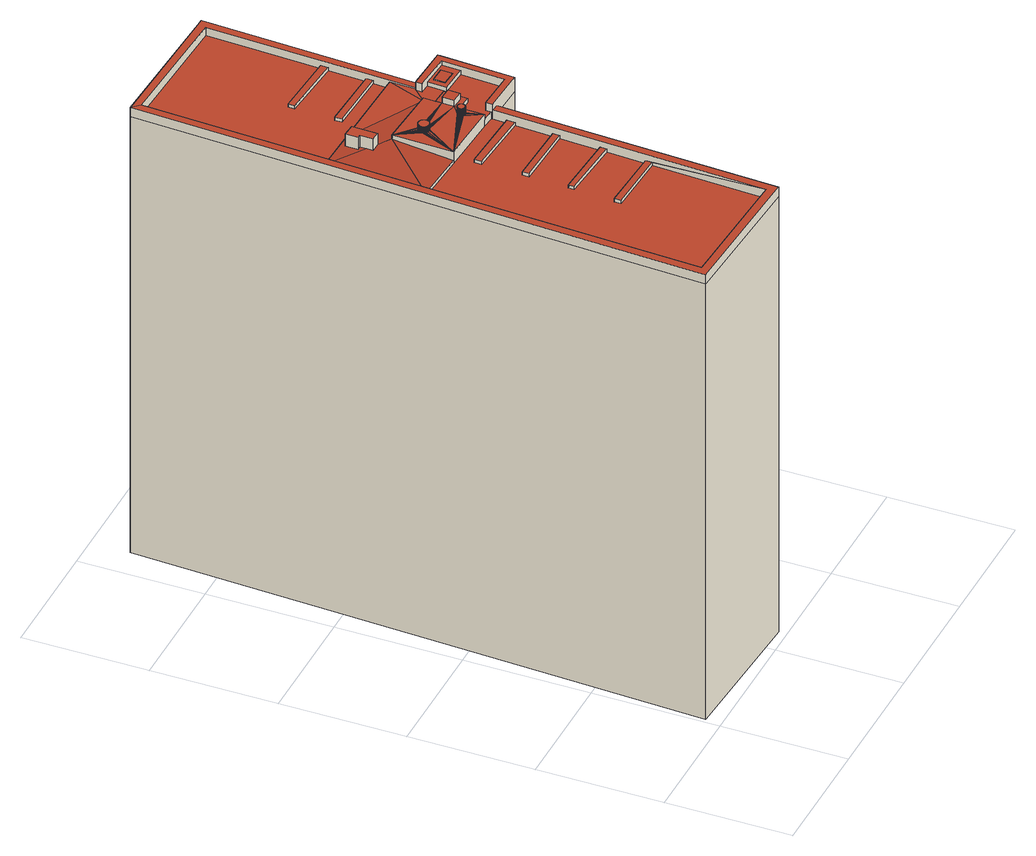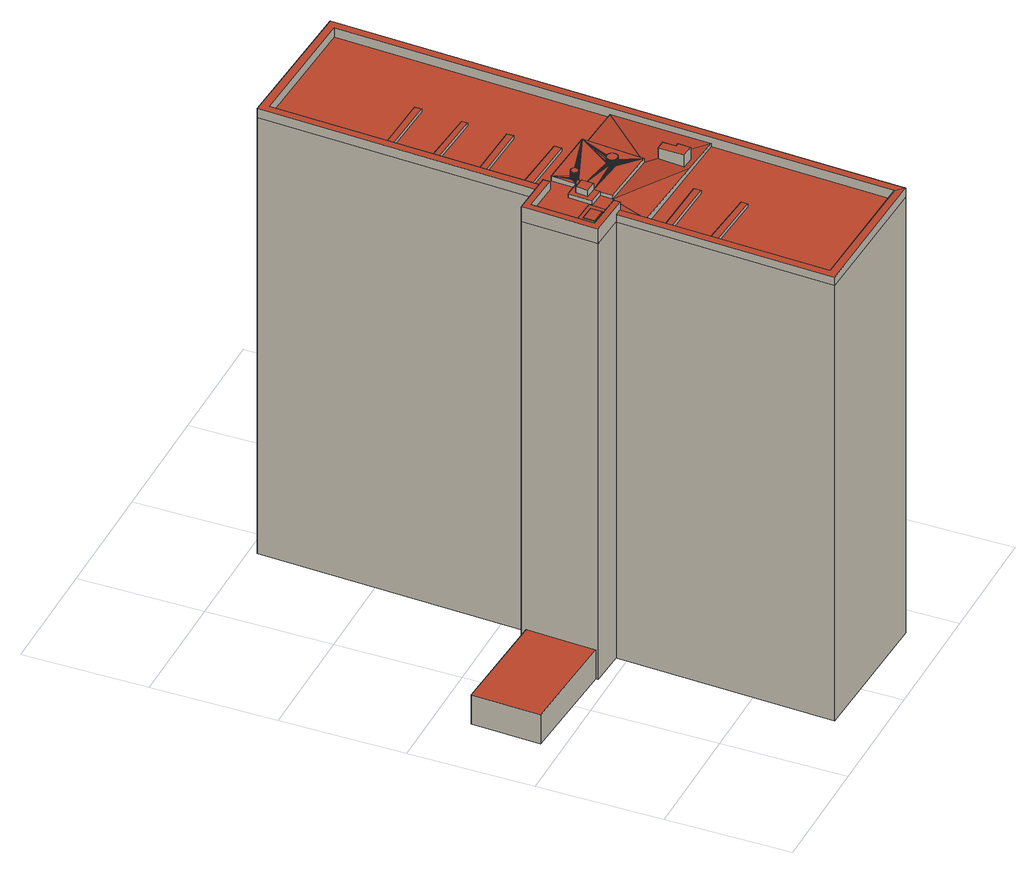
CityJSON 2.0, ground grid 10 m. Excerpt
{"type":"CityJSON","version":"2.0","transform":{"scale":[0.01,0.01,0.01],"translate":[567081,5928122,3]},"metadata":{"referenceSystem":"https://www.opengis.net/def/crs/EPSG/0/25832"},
"CityObjects":{
"building1":{"type":"Building","attributes":{"Grundfläche 2D":"604.950550","Grundhöhe NN":"3.225"},"children":["building1-1","building1-2","building1-3","building1-4","building1-5","building1-6","building1-7","building1-8","building1-9","building1-10","building1-11","building1-12","building1-13","building1-14"],"geometry":[{"type":"MultiSurface","lod":"3","boundaries":[[[0,1,2]],[[2,1,3,4]],[[3,5,4]],[[6,7,8,9,10,11,1,0,12,13]],[[10,14,11]],[[12,15,11,14,16,13]],[[17,11,15]],[[18,3,1,19,20,21,22,23,24,25,26,27,28,29,30,31,32,33]],[[34,35,36]],[[37,38,39,40,41,42,43,44,45,46,47,34,36,48]],[[48,49,37]],[[40,50,41]],[[41,50,51,52]],[[52,53,41]],[[54,55,53,56,57]],[[53,55,41]],[[54,58,55]],[[59,55,58,60]],[[59,61,55]],[[55,61,62]],[[62,63,55]],[[55,63,64]],[[55,64,65,66]],[[66,67,55]],[[67,68,55]],[[55,68,69]],[[69,70,55]],[[55,70,71,72]],[[72,73,55]],[[41,74,75]],[[76,41,75,77]],[[41,76,78]],[[41,78,79]],[[41,79,80]],[[41,80,81]],[[82,83,41,81,84]],[[41,83,85]],[[86,41,85,87]],[[41,86,42]],[[74,88,89,90,91,92,93,94,95,96,97,98,99,100,101,102,103,104]],[[74,104,105]],[[106,107,74,105,108]],[[74,107,109]],[[74,109,110]],[[74,110,111]],[[112,113,74,111,114]],[[115,74,113,116]],[[117,74,115,118]],[[74,117,119]],[[74,119,120]],[[121,74,120,122]],[[74,121,123]],[[74,123,124]],[[74,124,125]],[[74,125,126]],[[74,126,127]],[[74,127,75]],[[128,80,129]],[[87,130,86]],[[43,131,44]],[[44,132,45]],[[45,133,46]],[[46,134,47]],[[135,136,55]],[[137,138,135,55,73]],[[139,140,55,136,141]],[[142,55,140]],[[143,142,140]],[[144,145,55,142,146]],[[55,145,147]],[[55,147,148]],[[149,150,55,148,88]],[[142,151,146]],[[146,152,144]],[[147,153,148]],[[148,154,88]],[[155,88,154]],[[88,155,156]],[[157,158,159,88,156,160]],[[161,88,159,162]],[[88,161,89]],[[162,163,161]],[[164,88,165,166]],[[88,164,167]],[[88,167,168]],[[169,88,168,170]],[[171,88,169,172]],[[88,171,173]],[[88,173,174]],[[88,174,175]],[[88,175,176]],[[177,88,176,178]],[[88,177,179]],[[88,179,180]],[[88,180,181]],[[182,88,181,183]],[[88,182,149]],[[165,184,185]],[[165,185,186]],[[187,165,186,188]],[[165,187,189]],[[190,191,192,165,189,193]],[[165,192,194]],[[195,196,165,194,197]],[[165,196,198]],[[165,198,199]],[[200,201,165,199,202]],[[165,201,203]],[[165,203,204]],[[165,204,205]],[[206,165,205,207]],[[165,206,208]],[[165,208,209]],[[210,165,209,211]],[[166,165,210,212]],[[213,55,214]],[[213,214,215]],[[213,215,216]],[[213,216,217]],[[213,217,218]],[[213,218,219]],[[213,219,220]],[[213,220,221]],[[213,221,222]],[[213,222,223]],[[213,223,224]],[[213,224,225]],[[213,225,226]],[[227,213,226,228]],[[213,227,229]],[[213,229,230]],[[213,230,231]],[[213,231,232]],[[213,232,233]],[[234,213,233,235]],[[213,234,236]],[[237,213,236,238]],[[213,237,239]],[[240,241,242,243,213,239,244]],[[213,243,245]],[[246,247,248,249,250,251,252,253,213,245,254]],[[255,213,253,256]],[[213,255,257]],[[213,257,184]],[[258,55,259,260,261,262,263,264]],[[55,258,265]],[[266,267,268,269,55,265,270]],[[55,269,271]],[[55,271,272]],[[55,272,273]],[[274,55,273,275]],[[55,274,276]],[[55,276,277]],[[55,277,278]],[[55,278,279]],[[55,279,280]],[[281,55,280,282]],[[55,281,283]],[[55,283,284]],[[55,284,214]],[[55,150,285]],[[286,287,288,289,55,285,290]],[[55,289,259]],[[263,291,264]],[[264,292,258]],[[265,293,270]],[[266,294,267]],[[271,295,272]],[[222,296,223]],[[244,297,240]],[[250,298,251]],[[257,299,184]],[[198,300,199]],[[165,301,302,213,184]],[[54,303,58]],[[64,304,65]],[[72,305,73]],[[107,306,109]],[[110,307,111]],[[78,308,79]],[[80,128,81]],[[274,309,276]],[[220,310,221]],[[227,311,229]],[[234,312,236]],[[185,313,186]],[[172,314,171]],[[175,315,176]],[[316,317,318,319,320,321,322,323,324]],[[325,326,327,328]],[[329,330,331,332,333,334,335,336,337,338,339,340,341,342,343,344,345,346,347,348,349,350,351,352,353,354,355,356]],[[357,358,359,322,321,360,361]],[[362,363,364,365,366,367,368,369]],[[370,371,372,373]],[[2,369,368,12,0]],[[335,334,17,15]],[[333,332,25,24]],[[74,41,24,23]],[[301,19,1,302]],[[1,11,213,302]],[[11,17,55,213]],[[334,333,24,41,55,17]],[[374,375,324,323]],[[375,376,316,324]],[[376,347,317,316]],[[377,378,344,343,379,380,342,341,381,382,340,339,383,319,318,346,345]],[[383,384,319]],[[319,384,338,337]],[[320,319,337,336]],[[368,367,321,320,336,335,15,12]],[[385,374,323,322]],[[352,386,358,357]],[[358,386,385,322,359]],[[360,321,367,366]],[[387,364,363,388,389,362,369,2,4,361,360,366,365,390]],[[376,375,391,392]],[[347,376,392,393]],[[348,347,393,394]],[[395,396,351,350,349,348,394,397,371,370]],[[352,351,396,398]],[[386,352,398,399]],[[385,386,399,400]],[[374,385,400,401]],[[375,374,401,391]],[[372,371,397,402]],[[373,372,402,403]],[[370,373,403,395]],[[395,403,402,397,394,393,392,391,401,400,399,398,396]]],"semantics":{"surfaces":[{"type":"RoofSurface"},{"type":"WallSurface"},{"type":"GroundSurface"}],"values":[0,0,0,0,0,0,0,0,0,0,0,0,0,0,0,0,0,0,0,0,0,0,0,0,0,0,0,0,0,0,0,0,0,0,0,0,0,0,0,0,0,0,0,0,0,0,0,0,0,0,0,0,0,0,0,0,0,0,0,0,0,0,0,0,0,0,0,0,0,0,0,0,0,0,0,0,0,0,0,0,0,0,0,0,0,0,0,0,0,0,0,0,0,0,0,0,0,0,0,0,0,0,0,0,0,0,0,0,0,0,0,0,0,0,0,0,0,0,0,0,0,0,0,0,0,0,0,0,0,0,0,0,0,0,0,0,0,0,0,0,0,0,0,0,0,0,0,0,0,0,0,0,0,0,0,0,0,0,0,0,0,0,0,0,0,0,0,0,0,0,0,0,0,0,0,0,0,0,0,0,0,0,0,0,0,0,0,0,0,0,0,0,0,0,1,1,1,1,1,1,1,1,1,1,1,1,1,1,1,1,1,1,1,1,1,1,1,1,1,1,1,1,1,1,1,1,1,2]}}]},
"building1-1":{"type":"BuildingInstallation","parents":["building1"],"geometry":[{"type":"MultiSurface","lod":"3","boundaries":[[[404,405,406,407]],[[407,406,88,408]],[[404,407,408,409]],[[405,404,409,410]],[[405,410,165,88,406]]],"semantics":{"surfaces":[{"type":"RoofSurface"},{"type":"WallSurface"}],"values":[0,1,1,1,1]}}]},
"building1-2":{"type":"BuildingInstallation","parents":["building1"],"geometry":[{"type":"MultiSurface","lod":"3","boundaries":[[[411,412,413,414]],[[414,413,415,416]],[[411,414,416,417]],[[412,411,417,418]],[[413,412,418,415]]],"semantics":{"surfaces":[{"type":"RoofSurface"},{"type":"WallSurface"}],"values":[0,1,1,1,1]}}]},
"building1-3":{"type":"BuildingInstallation","parents":["building1"],"geometry":[{"type":"MultiSurface","lod":"3","boundaries":[[[419,420,421,422,423,424,425,426,427,428,429,430,431,432,433,434,435,436,437,438,439,440,441,442,443,444,445,446,447,448,449,450,451,452,453,454,455,456,457,458,459,460,461,462,463,464,465,466,467,468,469,470,471,472,473,474,475,476,477,478,479,480,481,482,483,484,485,486,487,488,489,490,491,492,493,494,495,496,497,498,499,500,501,502,503,504,505,506,507,508,509,510,511,512,513,514,515,516,517,518,519,520,521,522,523,524,525,526,527,528,529,530,531,532,533,534,535,536,537,538,539,540,541,542,543,544,545,546]],[[533,532,183,181]],[[534,533,181,180]],[[535,534,180,179]],[[536,535,179,178]],[[179,177,178]],[[537,536,178,176]],[[538,537,176,315]],[[539,538,315,175]],[[540,539,175,174]],[[541,540,174,173]],[[542,541,173,171]],[[529,528,285,150]],[[530,529,150,149]],[[531,530,149,182]],[[532,531,182,183]],[[172,169,544,543,542,171,314]],[[545,544,169,170]],[[546,545,170,168]],[[164,419,546,168,167]],[[420,419,164,166]],[[421,420,166,212]],[[422,421,212,210,211]],[[423,422,211,209]],[[206,425,424,423,209,208]],[[426,425,206,207]],[[427,426,207,205]],[[428,427,205,204]],[[429,428,204,203]],[[430,429,203,201]],[[201,200,430]],[[199,431,430,200,202]],[[431,199,432]],[[199,300,432]],[[433,432,300,198]],[[434,433,198,196]],[[435,434,196,195,197]],[[436,435,197,194]],[[437,436,194,192]],[[438,437,192,191]],[[439,438,191,190]],[[189,440,439,190,193]],[[440,189,441]],[[189,187,441]],[[186,443,442,441,187,188]],[[444,443,186,313]],[[445,444,313,185]],[[446,445,185,184]],[[447,446,184,299]],[[448,447,299,257]],[[449,448,257,255]],[[450,449,255,256]],[[451,450,256,253]],[[451,253,252]],[[451,252,452]],[[453,452,252,251]],[[454,453,251,298]],[[454,298,250]],[[454,250,455]],[[456,455,250,249,248]],[[457,456,248,247]],[[458,457,247,246]],[[243,460,459,458,246,254,245]],[[461,460,243,242]],[[461,242,241]],[[461,241,462]],[[241,240,462]],[[464,463,297,244]],[[463,462,240,297]],[[464,244,239]],[[464,239,237]],[[464,237,465]],[[466,465,237,238]],[[467,466,238,236]],[[468,467,236,312]],[[469,468,312,234]],[[469,234,235]],[[469,235,470]],[[471,470,235,233]],[[472,471,233,232]],[[473,472,232,231]],[[229,475,474,473,231,230]],[[476,475,229,311]],[[477,476,311,227]],[[478,477,227,228]],[[479,478,228,226]],[[480,479,226,225]],[[481,480,225,224]],[[482,481,224,223]],[[483,482,223,296]],[[484,483,296,222]],[[310,220,487,486,485,484,222,221]],[[488,487,220,219]],[[489,488,219,218]],[[490,489,218,217]],[[491,490,217,215]],[[217,216,215]],[[492,491,215,214]],[[493,492,214,284]],[[494,493,284,283]],[[494,283,281]],[[494,281,495]],[[281,282,495]],[[279,496,495,282,280]],[[496,279,497]],[[279,278,497]],[[498,497,278,277]],[[498,277,276]],[[498,276,499]],[[500,499,276,309]],[[501,500,309,274]],[[273,503,502,501,274,275]],[[504,503,273,272]],[[505,504,272,295]],[[506,505,295,271]],[[507,506,271,269]],[[508,507,269,268]],[[509,508,268,267]],[[510,509,267,294]],[[511,510,294,266]],[[512,511,266,270]],[[513,512,270,293]],[[514,513,293,265]],[[515,514,265,258]],[[516,515,258,292]],[[517,516,292,264]],[[518,517,264,291]],[[519,518,291,263]],[[520,519,263,262]],[[521,520,262,261]],[[522,521,261,260]],[[289,524,523,522,260,259]],[[525,524,289,288,287]],[[526,525,287,286]],[[527,526,286,290]],[[528,527,290,285]]],"semantics":{"surfaces":[{"type":"RoofSurface"},{"type":"WallSurface"}],"values":[0,1,1,1,1,1,1,1,1,1,1,1,1,1,1,1,1,1,1,1,1,1,1,1,1,1,1,1,1,1,1,1,1,1,1,1,1,1,1,1,1,1,1,1,1,1,1,1,1,1,1,1,1,1,1,1,1,1,1,1,1,1,1,1,1,1,1,1,1,1,1,1,1,1,1,1,1,1,1,1,1,1,1,1,1,1,1,1,1,1,1,1,1,1,1,1,1,1,1,1,1,1,1,1,1,1,1,1,1,1,1,1,1,1,1,1,1,1,1,1,1,1,1,1,1,1,1,1,1,1,1,1,1,1,1,1]}}]},
"building1-4":{"type":"BuildingInstallation","parents":["building1"],"geometry":[{"type":"MultiSurface","lod":"3","boundaries":[[[547,548,549,410,409,408,88,74,550,551]],[[549,301,165,410]],[[23,22,21,551,550,74]],[[551,21,20,548,547]],[[548,20,19,301,549]]],"semantics":{"surfaces":[{"type":"RoofSurface"},{"type":"WallSurface"}],"values":[0,1,1,1,1]}}]},
"building1-5":{"type":"BuildingInstallation","parents":["building1"],"geometry":[{"type":"MultiSurface","lod":"3","boundaries":[[[552,553,554,555,556,557,558,559,560,561,562,563,564,565,566,567]],[[3,18,559,558]],[[18,33,560,559]],[[33,32,31,568,569,562,561,560]],[[28,563,562,569,570,29]],[[28,27,564,563]],[[27,26,565,564]],[[318,566,565,26,25,332,346]],[[318,317,347,348,552,567,566]],[[348,349,350,351,555,554,553,552]],[[4,5,557,556,555,351,352,357,361]],[[5,3,558,557]]],"semantics":{"surfaces":[{"type":"RoofSurface"},{"type":"WallSurface"}],"values":[0,1,1,1,1,1,1,1,1,1,1,1]}}]},
"building1-6":{"type":"BuildingInstallation","parents":["building1"],"geometry":[{"type":"MultiSurface","lod":"3","boundaries":[[[570,569,568,571],[417,416,415,418]],[[31,30,571,568]],[[30,29,570,571]]],"semantics":{"surfaces":[{"type":"RoofSurface"},{"type":"WallSurface"}],"values":[0,1,1]}}]},
"building1-7":{"type":"BuildingInstallation","parents":["building1"],"geometry":[{"type":"MultiSurface","lod":"3","boundaries":[[[572,573,389,388,574]],[[363,575,576,572,574,388]],[[576,577,573,572]],[[389,573,577,362]]],"semantics":{"surfaces":[{"type":"RoofSurface"},{"type":"WallSurface"}],"values":[0,1,1,1]}}]},
"building1-8":{"type":"BuildingInstallation","parents":["building1"],"geometry":[{"type":"MultiSurface","lod":"3","boundaries":[[[578,579,580,581,582,583]],[[583,582,10,9]],[[578,583,9,8]],[[579,578,8,7]],[[580,579,7,6]],[[16,581,580,6,13]],[[582,581,16,14]],[[14,10,582]]],"semantics":{"surfaces":[{"type":"RoofSurface"},{"type":"WallSurface"}],"values":[0,1,1,1,1,1,1,1]}}]},
"building1-9":{"type":"BuildingInstallation","parents":["building1"],"geometry":[{"type":"MultiSurface","lod":"3","boundaries":[[[584,585,384,383,586]],[[339,587,586,383]],[[587,588,584,586]],[[588,589,585,584]],[[384,585,589,338]]],"semantics":{"surfaces":[{"type":"RoofSurface"},{"type":"WallSurface"}],"values":[0,1,1,1,1]}}]},
"building1-10":{"type":"BuildingInstallation","parents":["building1"],"geometry":[{"type":"MultiSurface","lod":"3","boundaries":[[[590,591,380,379,592,593]],[[343,594,592,379]],[[595,590,593,592,594,596]],[[595,597,591,590]],[[380,591,597,342]]],"semantics":{"surfaces":[{"type":"RoofSurface"},{"type":"WallSurface"}],"values":[0,1,1,1,1]}}]},
"building1-11":{"type":"BuildingInstallation","parents":["building1"],"geometry":[{"type":"MultiSurface","lod":"3","boundaries":[[[382,381,598,599,600]],[[598,381,341,601]],[[601,602,599,598]],[[600,599,602,603]],[[603,340,382,600]]],"semantics":{"surfaces":[{"type":"RoofSurface"},{"type":"WallSurface"}],"values":[0,1,1,1,1]}}]},
"building1-12":{"type":"BuildingInstallation","parents":["building1"],"geometry":[{"type":"MultiSurface","lod":"3","boundaries":[[[387,390,604,605,606]],[[365,607,604,390]],[[605,604,607,608]],[[608,609,606,605]],[[609,364,387,606]]],"semantics":{"surfaces":[{"type":"RoofSurface"},{"type":"WallSurface"}],"values":[0,1,1,1,1]}}]},
"building1-13":{"type":"BuildingInstallation","parents":["building1"],"geometry":[{"type":"MultiSurface","lod":"3","boundaries":[[[378,377,610,611,612,613]],[[610,377,345,614]],[[614,615,611,610]],[[615,616,612,611]],[[616,617,613,612]],[[617,344,378,613]]],"semantics":{"surfaces":[{"type":"RoofSurface"},{"type":"WallSurface"}],"values":[0,1,1,1,1,1]}}]},
"building1-14":{"type":"BuildingInstallation","parents":["building1"],"geometry":[{"type":"MultiSurface","lod":"3","boundaries":[[[618,619,620,621,622,623,624,625,626,627,628,629,630,631,632,633,634,635,636,637,638,639,640,641,642,643,644,645,646,647,648,649,650,651,652,653,654,655,656,657,658,659,660,661,662,663,664,665,666,667,668,669,670,671,672,673,674,675,676,677,678,679,680,681,682,683,684,685,686,687,688,689,690,691,692,693,694,695,696,697,698,699,700,701,702,703,704,705,706,707,708,709,710,711,712,713,714,715,716,717,718,719,720,721,722,723,724,725,726,727,728,729,730,731,732,733,734,735,736,737,738,739,740,741,742,743]],[[660,659,89,161]],[[661,660,161,163]],[[662,661,163,162]],[[663,662,162,159]],[[664,663,159,158]],[[665,664,158,157]],[[666,665,157,160]],[[667,666,160,156]],[[668,667,156,155]],[[97,651,650,99,98]],[[651,97,652]],[[97,96,652]],[[653,652,96,95]],[[654,653,95,94]],[[655,654,94,93]],[[655,93,92]],[[655,92,656]],[[657,656,92,91]],[[658,657,91,90]],[[659,658,90,89]],[[668,155,669]],[[155,154,669]],[[669,154,148]],[[669,148,670]],[[671,670,148,153]],[[672,671,153,147]],[[673,672,147,145]],[[674,673,145,144]],[[675,674,144,152]],[[676,675,152,146]],[[677,676,146,151]],[[678,677,151,142]],[[679,678,142,143]],[[680,679,143,140]],[[681,680,140,139]],[[682,681,139,141]],[[683,682,141,136]],[[684,683,136,135]],[[688,305,72]],[[685,684,135,138]],[[686,685,138,137]],[[687,686,137,73]],[[688,687,73,305]],[[688,72,689]],[[690,689,72,71]],[[691,690,71,70]],[[692,691,70,69]],[[693,692,69,68]],[[694,693,68,67]],[[695,694,67,66]],[[696,695,66,65]],[[697,696,65,304]],[[697,304,64]],[[697,64,698]],[[699,698,64,63]],[[700,699,63,62]],[[701,700,62,61]],[[702,701,61,59]],[[703,702,59,60]],[[54,705,704,703,60,303]],[[60,58,303]],[[706,705,54,57]],[[707,706,57,56]],[[708,707,56,53]],[[709,708,53,52]],[[710,709,52,51]],[[711,710,51,50]],[[712,711,50,40]],[[713,712,40,39]],[[714,713,39,38]],[[715,714,38,37]],[[716,715,37,49]],[[717,716,49,48]],[[718,717,48,36]],[[719,718,36,35]],[[719,35,34]],[[719,34,720]],[[721,720,34,47]],[[722,721,47,134]],[[723,722,134,46]],[[724,723,46,133]],[[725,724,133,45]],[[726,725,45,132]],[[727,726,132,44]],[[728,727,44,131]],[[729,728,131,43]],[[730,729,43,42]],[[733,732,130,87]],[[731,730,42,86]],[[732,731,86,130]],[[733,87,734]],[[87,85,734]],[[735,734,85]],[[735,85,736]],[[85,83,736]],[[737,736,83,82]],[[738,737,82,84]],[[738,84,81]],[[738,81,739]],[[81,128,739]],[[740,739,128,129]],[[741,740,129,80]],[[741,80,742]],[[80,79,742]],[[743,742,79,308]],[[618,743,308,78]],[[619,618,78,76]],[[76,77,619]],[[620,619,77,75]],[[622,621,744,127]],[[621,620,75,744]],[[623,622,127,126]],[[624,623,126,125]],[[625,624,125,124]],[[626,625,124,123]],[[627,626,123,121]],[[627,121,122]],[[627,122,628]],[[629,628,122,120,119]],[[630,629,119,117]],[[631,630,117,118]],[[632,631,118,115]],[[633,632,115,116]],[[634,633,116,113]],[[635,634,113,112]],[[111,637,636,635,112,114]],[[638,637,111,307]],[[639,638,307,110]],[[640,639,110,109]],[[641,640,109,306]],[[642,641,306,107]],[[643,642,107,106]],[[644,643,106,108]],[[645,644,108,105]],[[646,645,105,104]],[[647,646,104,103]],[[103,102,647]],[[648,647,102,101]],[[649,648,101,100]],[[650,649,100,99]]],"semantics":{"surfaces":[{"type":"RoofSurface"},{"type":"WallSurface"}],"values":[0,1,1,1,1,1,1,1,1,1,1,1,1,1,1,1,1,1,1,1,1,1,1,1,1,1,1,1,1,1,1,1,1,1,1,1,1,1,1,1,1,1,1,1,1,1,1,1,1,1,1,1,1,1,1,1,1,1,1,1,1,1,1,1,1,1,1,1,1,1,1,1,1,1,1,1,1,1,1,1,1,1,1,1,1,1,1,1,1,1,1,1,1,1,1,1,1,1,1,1,1,1,1,1,1,1,1,1,1,1,1,1,1,1,1,1,1,1,1,1,1,1,1,1,1,1,1,1,1,1,1,1,1,1,1,1,1,1,1,1,1]}}]}
},
"vertices":[
[596,3159,3920],[1180,2814,3944],[1301,3126,3942],[1280,2917,3944],[1292,2917,3944],[1281,2917,3944],[517,3022,3924],[488,3022,3923],[493,3122,3919],[594,3117,3922],[589,2912,3931],[680,2841,3937],[247,3175,3909],[516,2967,3926],[588,2912,3931],[209,2374,3909],[515,2915,3926],[653,2351,3909],[1280,2915,3944],[1174,2715,3944],[1302,2708,3944],[1292,2516,3944],[1256,2518,3944],[1164,2523,3944],[1153,2324,3944],[1253,2318,3944],[1254,2360,3944],[1255,2360,3944],[1561,2347,3944],[1578,2694,3944],[1352,2705,3944],[1359,2861,3944],[1289,2865,3944],[1279,2865,3944],[1098,2454,3982],[1097,2454,3982],[1096,2454,3982],[1092,2455,3982],[1090,2456,3982],[1088,2456,3982],[1086,2457,3982],[1153,2324,3985],[1111,2456,3982],[1109,2455,3982],[1107,2454,3982],[1105,2454,3982],[1103,2454,3982],[1100,2454,3982],[1095,2454,3982],[1094,2454,3982],[1084,2458,3982],[1083,2459,3982],[1081,2460,3982],[1080,2462,3982],[1077,2464,3982],[653,2351,3985],[1079,2463,3982],[1078,2464,3982],[1077,2465,3981],[1075,2467,3981],[1076,2466,3981],[1074,2470,3981],[1073,2471,3981],[1072,2473,3981],[1071,2475,3981],[1071,2478,3981],[1070,2480,3981],[1070,2482,3981],[1070,2484,3981],[1070,2486,3981],[1070,2488,3981],[1071,2488,3981],[1071,2490,3981],[1071,2492,3981],[1164,2523,3980],[1127,2471,3981],[1126,2470,3981],[1127,2470,3981],[1125,2468,3981],[1124,2466,3981],[1123,2465,3981],[1121,2463,3982],[1119,2461,3982],[1118,2460,3982],[1121,2462,3982],[1116,2459,3982],[1113,2457,3982],[1115,2458,3982],[1166,2566,3979],[1100,2513,3980],[1101,2513,3980],[1102,2513,3980],[1103,2513,3980],[1104,2513,3980],[1105,2513,3980],[1106,2513,3980],[1108,2512,3980],[1109,2512,3980],[1110,2512,3980],[1112,2511,3980],[1114,2510,3980],[1115,2509,3980],[1117,2508,3980],[1118,2507,3980],[1119,2507,3980],[1120,2505,3980],[1122,2503,3980],[1123,2502,3980],[1122,2504,3980],[1124,2500,3980],[1126,2499,3980],[1127,2497,3981],[1128,2495,3981],[1128,2494,3981],[1127,2496,3981],[1129,2491,3981],[1128,2493,3981],[1130,2487,3981],[1129,2489,3981],[1130,2485,3981],[1130,2483,3981],[1130,2481,3981],[1130,2482,3981],[1129,2479,3981],[1129,2477,3981],[1129,2475,3981],[1128,2474,3981],[1128,2473,3981],[1122,2463,3981],[1123,2464,3981],[1114,2458,3982],[1108,2455,3982],[1106,2454,3982],[1104,2454,3982],[1101,2454,3982],[1073,2495,3981],[1073,2496,3981],[1072,2493,3981],[1072,2494,3981],[1074,2499,3981],[1075,2500,3981],[1074,2498,3981],[1076,2502,3981],[1076,2501,3981],[1079,2505,3981],[1081,2506,3981],[1078,2503,3981],[1082,2508,3980],[1084,2509,3980],[845,2619,3978],[842,2618,3978],[1077,2503,3981],[1079,2504,3981],[1083,2508,3980],[1086,2510,3980],[1088,2511,3980],[1089,2511,3980],[1093,2512,3980],[1094,2513,3980],[1095,2513,3980],[1091,2512,3980],[1098,2513,3980],[1096,2513,3980],[1097,2513,3980],[866,2649,3978],[1171,2663,3977],[867,2652,3977],[866,2648,3978],[866,2647,3978],[865,2645,3978],[866,2646,3978],[863,2639,3978],[864,2642,3978],[862,2637,3978],[861,2634,3978],[860,2633,3978],[858,2631,3978],[857,2629,3978],[858,2630,3978],[856,2628,3978],[854,2626,3978],[852,2624,3978],[849,2621,3978],[851,2623,3978],[844,2694,3976],[846,2693,3976],[850,2691,3976],[852,2689,3976],[851,2690,3976],[853,2688,3977],[855,2686,3977],[856,2685,3977],[857,2684,3977],[854,2687,3977],[858,2683,3977],[859,2680,3977],[860,2680,3977],[858,2682,3977],[861,2678,3977],[863,2675,3977],[864,2673,3977],[864,2672,3977],[863,2674,3977],[865,2670,3977],[865,2668,3977],[866,2667,3977],[866,2664,3977],[866,2666,3977],[866,2662,3977],[867,2661,3977],[867,2655,3977],[867,2658,3977],[867,2654,3977],[680,2841,3973],[782,2650,3978],[782,2653,3978],[782,2654,3978],[782,2655,3978],[782,2657,3977],[782,2661,3977],[782,2664,3977],[783,2667,3977],[783,2668,3977],[784,2671,3977],[785,2673,3977],[786,2675,3977],[787,2677,3977],[789,2680,3977],[788,2678,3977],[791,2682,3977],[791,2683,3977],[792,2684,3977],[793,2686,3977],[796,2688,3977],[798,2690,3977],[797,2689,3977],[800,2692,3976],[804,2694,3976],[803,2693,3976],[806,2695,3976],[810,2696,3976],[810,2697,3976],[811,2697,3976],[814,2698,3976],[807,2695,3976],[816,2698,3976],[818,2698,3976],[820,2699,3976],[823,2699,3976],[825,2699,3976],[826,2699,3976],[829,2699,3976],[831,2698,3976],[833,2698,3976],[817,2698,3976],[838,2697,3976],[835,2697,3976],[840,2696,3976],[813,2615,3978],[829,2614,3978],[828,2614,3978],[826,2614,3978],[823,2614,3978],[819,2614,3978],[816,2615,3978],[811,2616,3978],[807,2617,3978],[804,2619,3978],[800,2621,3978],[797,2624,3978],[808,2617,3978],[795,2626,3978],[793,2628,3978],[792,2629,3978],[790,2631,3978],[791,2630,3978],[788,2634,3978],[787,2636,3978],[786,2638,3978],[785,2640,3978],[785,2641,3978],[783,2644,3978],[784,2643,3978],[783,2646,3978],[783,2648,3978],[839,2616,3978],[835,2615,3978],[833,2615,3978],[832,2614,3978],[831,2614,3978],[836,2616,3978],[817,2614,3978],[814,2615,3978],[810,2616,3978],[806,2618,3978],[794,2627,3978],[784,2669,3977],[808,2696,3976],[827,2699,3976],[842,2695,3976],[862,2675,3977],[1174,2715,3975],[1180,2814,3973],[1077,2465,3982],[1071,2476,3981],[1071,2491,3981],[1124,2501,3980],[1126,2498,3980],[1124,2467,3981],[789,2633,3978],[783,2665,3977],[790,2681,3977],[799,2691,3977],[849,2691,3976],[864,2640,3978],[859,2632,3978],[1316,2301,3963],[1316,2302,3963],[1253,2304,3963],[1153,137,3963],[106,186,3963],[315,4628,3963],[254,4691,3963],[37,125,3963],[1212,64,3963],[1292,2516,3883],[1302,2708,3883],[1174,2715,3883],[1164,2523,3883],[1578,2694,3883],[1561,2347,3883],[1254,2360,3883],[1253,2318,3883],[1153,2324,3883],[653,2351,3883],[209,2374,3883],[106,186,3883],[1153,137,3883],[1195,1039,3883],[1197,1094,3883],[1211,1402,3883],[1214,1454,3883],[1228,1773,3883],[1231,1829,3883],[1245,2128,3883],[1248,2194,3883],[1253,2304,3883],[1316,2302,3883],[1613,2291,3883],[1614,2329,3883],[1640,2882,3883],[1641,2902,3883],[1350,2914,3883],[1280,2917,3883],[1279,2865,3883],[1359,2861,3883],[1352,2705,3883],[1350,2914,3953],[1428,4647,3953],[1369,4649,3954],[1367,4585,3953],[1292,2917,3953],[1307,3259,3883],[1309,3315,3883],[1323,3615,3883],[1326,3675,3883],[1367,4585,3883],[315,4628,3883],[247,3175,3883],[1301,3126,3883],[1640,2882,280],[1614,2329,280],[2489,2280,280],[2514,2830,280],[37,125,3883],[1212,64,3883],[1316,2301,3883],[1248,2194,3910],[1245,2128,3910],[1231,1829,3910],[1228,1773,3910],[1214,1454,3910],[1211,1402,3910],[1197,1094,3910],[1195,1039,3910],[254,4691,3883],[1428,4647,3883],[1323,3615,3910],[1309,3315,3910],[1307,3259,3910],[1326,3675,3910],[1212,64,23],[1316,2301,23],[1316,2302,23],[1613,2291,23],[1640,2882,23],[1641,2902,23],[1614,2329,23],[1350,2914,23],[1428,4647,23],[254,4691,23],[37,125,23],[2489,2280,23],[2514,2830,23],
[1264,2658,4032],[1171,2663,4032],[1166,2566,4032],[1259,2561,4032],[1259,2561,3979],[1264,2658,3979],[1171,2663,3979],
[1400,2829,3985],[1397,2737,3985],[1518,2733,3985],[1522,2825,3985],[1518,2733,3979],[1522,2825,3979],[1400,2829,3979],[1397,2737,3979],
[866,2649,4032],[867,2652,4032],[867,2655,4032],[867,2658,4032],[867,2661,4032],[866,2662,4032],[866,2664,4032],[866,2666,4032],[866,2667,4032],[865,2668,4032],[865,2670,4032],[864,2673,4032],[863,2674,4032],[862,2675,4032],[861,2678,4032],[859,2680,4032],[858,2682,4032],[858,2683,4032],[857,2684,4032],[856,2685,4032],[855,2686,4032],[854,2687,4032],[852,2689,4032],[851,2690,4032],[850,2691,4032],[849,2691,4032],[846,2693,4032],[844,2694,4032],[842,2695,4032],[840,2696,4032],[838,2697,4032],[835,2697,4032],[833,2698,4032],[831,2698,4032],[829,2699,4032],[827,2699,4032],[825,2699,4032],[823,2699,4032],[820,2699,4032],[817,2698,4032],[816,2698,4032],[814,2698,4032],[811,2697,4032],[810,2696,4032],[808,2696,4032],[807,2695,4032],[804,2694,4032],[803,2693,4032],[800,2692,4032],[799,2691,4032],[798,2690,4032],[797,2689,4032],[796,2688,4032],[793,2686,4032],[792,2684,4032],[791,2683,4032],[791,2682,4032],[790,2681,4032],[789,2680,4032],[788,2678,4032],[787,2677,4032],[786,2675,4032],[785,2673,4032],[784,2671,4032],[784,2669,4032],[783,2668,4032],[783,2667,4032],[783,2665,4032],[782,2664,4032],[782,2661,4032],[782,2657,4032],[782,2655,4032],[782,2653,4032],[782,2650,4032],[783,2648,4032],[783,2646,4032],[784,2643,4032],[785,2641,4032],[786,2638,4032],[787,2636,4032],[788,2634,4032],[789,2633,4032],[790,2631,4032],[791,2630,4032],[792,2629,4032],[793,2628,4032],[794,2627,4032],[795,2626,4032],[797,2624,4032],[800,2621,4032],[804,2619,4032],[806,2618,4032],[807,2617,4032],[808,2617,4032],[810,2616,4032],[811,2616,4032],[813,2615,4032],[814,2615,4032],[816,2615,4032],[817,2614,4032],[819,2614,4032],[823,2614,4032],[826,2614,4032],[828,2614,4032],[829,2614,4032],[832,2614,4032],[833,2615,4032],[835,2615,4032],[836,2616,4032],[839,2616,4032],[842,2618,4032],[845,2619,4032],[849,2621,4032],[851,2623,4032],[852,2624,4032],[854,2626,4032],[856,2628,4032],[858,2630,4032],[858,2631,4032],[859,2632,4032],[860,2633,4032],[861,2634,4032],[862,2637,4032],[863,2639,4032],[864,2642,4032],[865,2645,4032],[866,2646,4032],[866,2647,4032],
[1294,2559,3979],[1302,2708,3979],[1174,2715,3979],[1256,2518,3979],[1292,2516,3979],
[1613,2291,4015],[1614,2329,4015],[1640,2882,4015],[1641,2902,4015],[1292,2917,4015],[1281,2917,4015],[1280,2917,4015],[1280,2915,4015],[1279,2865,4015],[1289,2865,4015],[1586,2848,4015],[1561,2347,4015],[1255,2360,4015],[1254,2360,4015],[1253,2304,4015],[1316,2302,4015],[1359,2861,3979],[1586,2848,3979],[1578,2694,3979],
[1352,2705,3979],
[791,3335,3910],[793,3278,3910],[795,3335,3910],[795,3335,3883],[791,3335,3883],[793,3278,3883],
[493,3122,4027],[488,3022,4027],[517,3022,4027],[515,2915,4027],[589,2912,4027],[594,3117,4027],
[685,1116,3910],[684,1059,3910],[686,1116,3910],[686,1116,3883],[685,1116,3883],[684,1059,3883],
[719,1846,3910],[720,1792,3910],[1230,1829,3910],[722,1846,3910],[1230,1829,3883],[719,1846,3883],[722,1846,3883],[720,1792,3883],
[709,1482,3910],[707,1436,3910],[1210,1402,3910],[709,1482,3883],[707,1436,3883],[1210,1402,3883],
[808,3704,3910],[805,3652,3910],[1321,3615,3910],[808,3704,3883],[805,3652,3883],[1321,3615,3883],
[722,2220,3910],[721,2220,3910],[719,2161,3910],[1244,2128,3910],[722,2220,3883],[721,2220,3883],[719,2161,3883],[1244,2128,3883],
[1125,2468,4047],[1127,2470,4047],[1127,2471,4047],[1127,2472,4047],[1128,2473,4047],[1128,2474,4047],[1129,2475,4047],[1129,2477,4047],[1129,2479,4047],[1130,2481,4047],[1130,2483,4047],[1130,2485,4047],[1130,2487,4047],[1129,2489,4047],[1129,2491,4047],[1128,2493,4047],[1128,2494,4047],[1128,2495,4047],[1127,2496,4047],[1127,2497,4047],[1126,2498,4047],[1126,2499,4047],[1124,2500,4047],[1124,2501,4047],[1123,2502,4047],[1122,2503,4047],[1122,2504,4047],[1120,2505,4047],[1119,2507,4047],[1117,2508,4047],[1115,2509,4047],[1114,2510,4047],[1112,2511,4047],[1110,2512,4047],[1108,2512,4047],[1106,2513,4047],[1105,2513,4047],[1104,2513,4047],[1103,2513,4047],[1102,2513,4047],[1101,2513,4047],[1100,2513,4047],[1098,2513,4047],[1097,2513,4047],[1096,2513,4047],[1095,2513,4047],[1094,2513,4047],[1093,2512,4047],[1091,2512,4047],[1089,2511,4047],[1088,2511,4047],[1086,2510,4047],[1084,2509,4047],[1083,2508,4047],[1082,2508,4047],[1081,2506,4047],[1079,2505,4047],[1079,2504,4047],[1078,2503,4047],[1077,2503,4047],[1076,2502,4047],[1076,2501,4047],[1075,2500,4047],[1074,2499,4047],[1074,2498,4047],[1073,2496,4047],[1073,2495,4047],[1072,2494,4047],[1072,2493,4047],[1071,2492,4047],[1071,2491,4047],[1071,2490,4047],[1071,2488,4047],[1070,2488,4047],[1070,2486,4047],[1070,2484,4047],[1070,2482,4047],[1070,2480,4047],[1071,2478,4047],[1071,2476,4047],[1071,2475,4047],[1072,2473,4047],[1073,2471,4047],[1074,2470,4047],[1075,2467,4047],[1076,2466,4047],[1077,2465,4047],[1077,2464,4047],[1078,2464,4047],[1079,2463,4047],[1080,2462,4047],[1081,2460,4047],[1083,2459,4047],[1084,2458,4047],[1086,2457,4047],[1088,2456,4047],[1090,2456,4047],[1092,2455,4047],[1094,2454,4047],[1095,2454,4047],[1096,2454,4047],[1097,2454,4047],[1098,2454,4047],[1100,2454,4047],[1101,2454,4047],[1103,2454,4047],[1104,2454,4047],[1105,2454,4047],[1106,2454,4047],[1107,2454,4047],[1108,2455,4047],[1109,2455,4047],[1111,2456,4047],[1113,2457,4047],[1114,2458,4047],[1115,2458,4047],[1116,2458,4047],[1116,2459,4047],[1118,2460,4047],[1119,2461,4047],[1121,2462,4047],[1122,2463,4047],[1123,2464,4047],[1123,2465,4047],[1124,2466,4047],[1124,2467,4047],[1127,2472,3981]
]}
